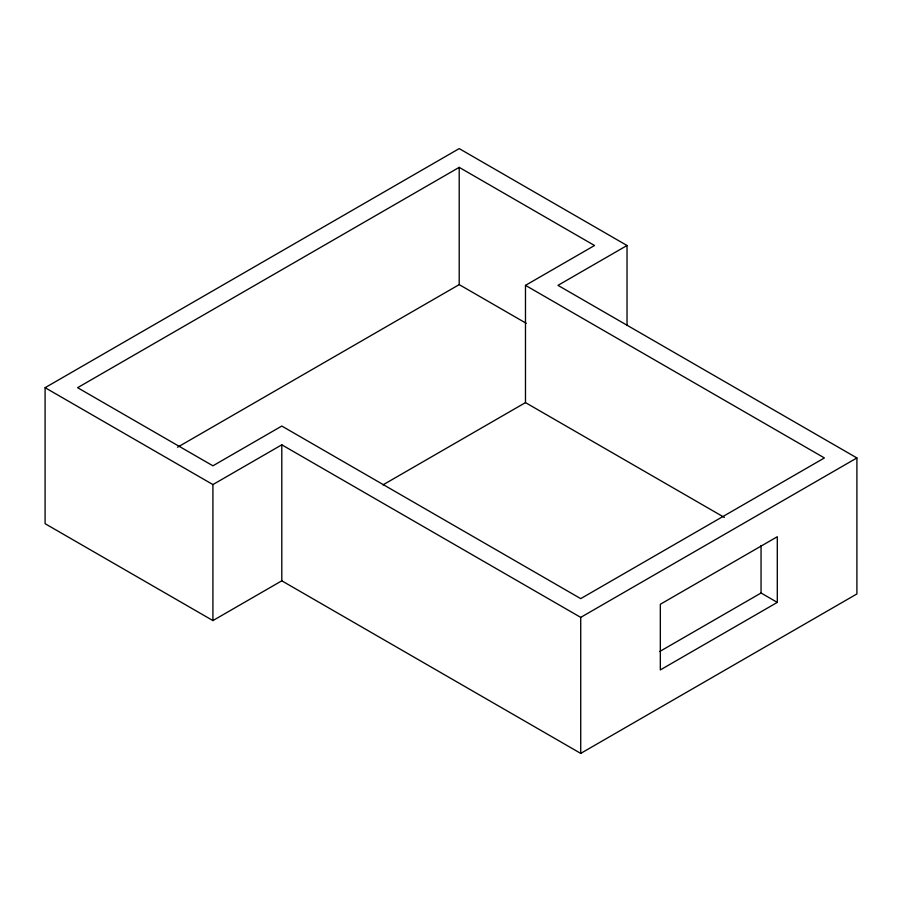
<?xml version="1.0" encoding="UTF-8"?>
<svg xmlns="http://www.w3.org/2000/svg" width="902" height="902" viewBox="0 0 902 902"><rect width="100%" height="100%" fill="white"/><g stroke="black" fill="none" stroke-linecap="round" stroke-linejoin="round"><path stroke-width="1.35" d="M627.025 245.502L557.977 285.359L856.9 457.945L856.9 593.944L580.719 753.395L281.796 580.809L212.917 620.576L45.1 523.69L45.1 387.691L459.208 148.605L627.025 245.502L627.025 325.419M525.483 285.359L594.531 245.502L459.208 167.366L77.595 387.691L212.917 465.815L281.796 426.048L580.719 598.635L824.405 457.945L525.483 285.359L525.483 402.608L724.362 517.421M177.57 447.212L459.208 284.615L526.261 323.322M45.1 387.691L212.917 484.577L281.796 444.81L580.719 617.385L856.9 457.945M382.933 484.904L525.483 402.608M659.802 651.458L761.051 593.009L777.298 602.389L777.298 536.724L660.332 604.261L660.332 669.915L777.298 602.389M761.051 545.507L761.051 593.009M580.719 617.385L580.719 753.395M459.208 167.366L459.208 284.615M281.796 444.81L281.796 580.809M212.917 484.577L212.917 620.576"/></g></svg>
